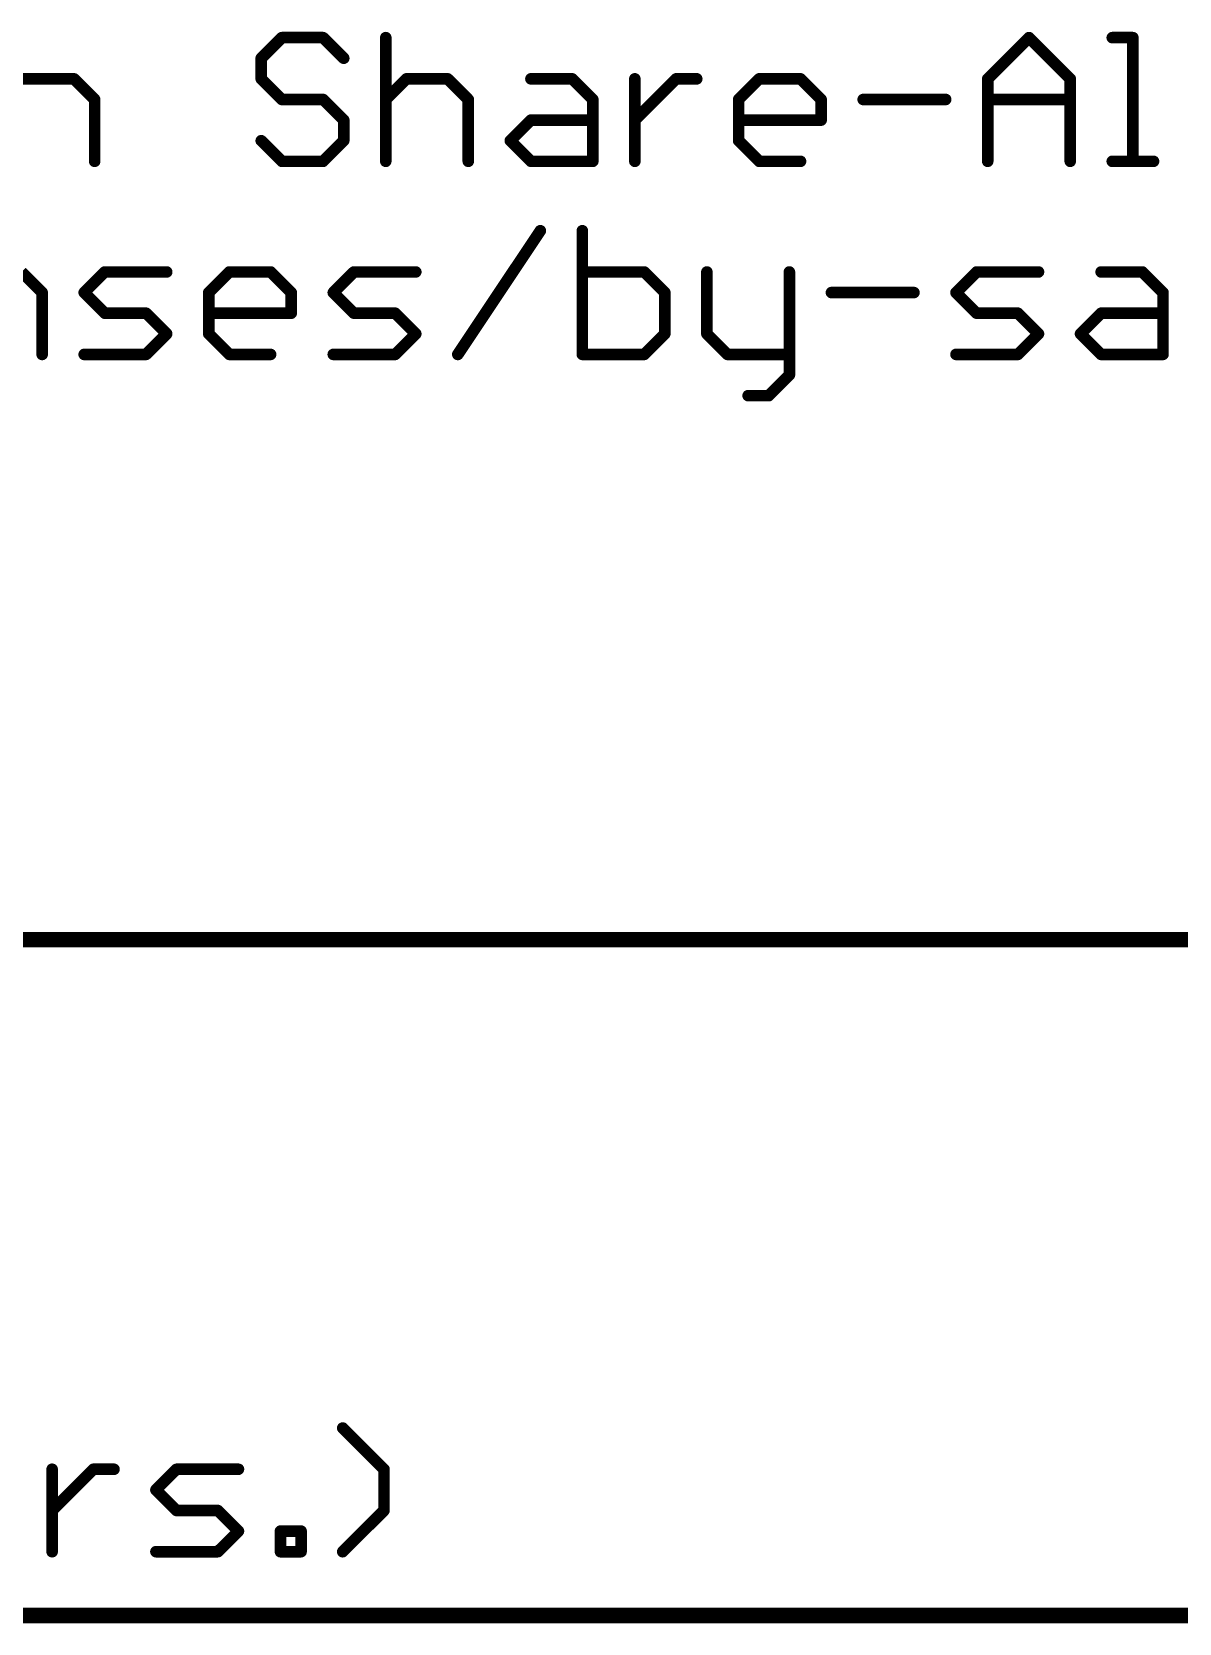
# Model space of a CAD drawing. Extents: x -8 to 102, y -79 to 54.
# Drawn here: x 62.29 to 77.38, y -36.93 to -16 of the extents above; entities that cross this region are included whole.
import ezdxf

# ---------------------------------------------------------------- set-up
doc = ezdxf.new("R2010")
doc.units = 0
doc.layers.add('51', color=53, linetype='CONTINUOUS')

msp = doc.modelspace()

# ---------------------------------------------------------------- linework, layer by layer
at = {"layer": '51'}
for points, const_width in [([(65.5808, -16.0768), (65.3097, -16.348)], 0.1524), ([(66.1231, -16.0768), (65.5808, -16.0768)], 0.1524), ([(66.3943, -16.348), (66.1231, -16.0768)], 0.1524), ([(66.9468, -16.0768), (66.9468, -17.7038)], 0.1524), ([(74.8597, -16.6191), (75.4021, -16.0768)], 0.1524), ([(75.4021, -16.0768), (75.9444, -16.6191)], 0.1524), ([(76.4969, -16.0768), (76.7681, -16.0768)], 0.1524), ([(76.7681, -16.0768), (76.7681, -17.7038)], 0.1524), ([(65.3097, -16.348), (65.3097, -16.6191)], 0.1524), ([(62.0353, -16.6191), (62.8488, -16.6191)], 0.1524), ([(62.8488, -16.6191), (63.12, -16.8903)], 0.1524), ([(65.3097, -16.6191), (65.5808, -16.8903)], 0.1524), ([(66.9468, -16.8903), (67.218, -16.6191)], 0.1524), ([(67.218, -16.6191), (67.7603, -16.6191)], 0.1524), ([(67.7603, -16.6191), (68.0315, -16.8903)], 0.1524), ([(68.8551, -16.6191), (69.3975, -16.6191)], 0.1524), ([(69.3975, -16.6191), (69.6686, -16.8903)], 0.1524), ([(70.2211, -17.7038), (70.2211, -16.6191)], 0.1524), ([(70.2211, -17.1615), (70.7635, -16.6191)], 0.1524), ([(70.7635, -16.6191), (71.0346, -16.6191)], 0.1524), ([(71.5854, -16.8903), (71.8566, -16.6191)], 0.1524), ([(71.8566, -16.6191), (72.3989, -16.6191)], 0.1524), ([(72.3989, -16.6191), (72.6701, -16.8903)], 0.1524), ([(74.8597, -17.7038), (74.8597, -16.6191)], 0.1524), ([(75.9444, -16.6191), (75.9444, -17.7038)], 0.1524), ([(63.12, -16.8903), (63.12, -17.7038)], 0.1524), ([(65.5808, -16.8903), (66.1231, -16.8903)], 0.1524), ([(66.1231, -16.8903), (66.3943, -17.1615)], 0.1524), ([(68.0315, -16.8903), (68.0315, -17.7038)], 0.1524), ([(69.6686, -16.8903), (69.6686, -17.7038)], 0.1524), ([(71.5854, -17.4326), (71.5854, -16.8903)], 0.1524), ([(72.6701, -16.8903), (72.6701, -17.1615)], 0.1524), ([(73.2226, -16.8903), (74.3072, -16.8903)], 0.1524), ([(74.8597, -16.8903), (75.9444, -16.8903)], 0.1524), ([(66.3943, -17.1615), (66.3943, -17.4326)], 0.1524), ([(68.584, -17.4326), (68.8551, -17.1615)], 0.1524), ([(68.8551, -17.1615), (69.6686, -17.1615)], 0.1524), ([(72.6701, -17.1615), (71.5854, -17.1615)], 0.1524), ([(65.5808, -17.7038), (65.3097, -17.4326)], 0.1524), ([(66.3943, -17.4326), (66.1231, -17.7038)], 0.1524), ([(68.8551, -17.7038), (68.584, -17.4326)], 0.1524), ([(71.8566, -17.7038), (71.5854, -17.4326)], 0.1524), ([(66.1231, -17.7038), (65.5808, -17.7038)], 0.1524), ([(69.6686, -17.7038), (68.8551, -17.7038)], 0.1524), ([(72.3989, -17.7038), (71.8566, -17.7038)], 0.1524), ([(76.4969, -17.7038), (77.0392, -17.7038)], 0.1524), ([(67.8938, -20.2438), (68.9785, -18.6168)], 0.1524), ([(69.531, -18.6168), (69.531, -20.2438)], 0.1524), ([(62.1587, -19.1591), (62.4298, -19.4303)], 0.1524), ([(62.9823, -19.4303), (63.2535, -19.1591)], 0.1524), ([(63.2535, -19.1591), (64.067, -19.1591)], 0.1524), ([(64.6195, -19.4303), (64.8906, -19.1591)], 0.1524), ([(64.8906, -19.1591), (65.433, -19.1591)], 0.1524), ([(65.433, -19.1591), (65.7041, -19.4303)], 0.1524), ([(66.2566, -19.4303), (66.5278, -19.1591)], 0.1524), ([(66.5278, -19.1591), (67.3413, -19.1591)], 0.1524), ([(70.3444, -19.1591), (69.531, -19.1591)], 0.1524), ([(70.6156, -19.4303), (70.3444, -19.1591)], 0.1524), ([(71.1681, -19.1591), (71.1681, -19.9726)], 0.1524), ([(72.2528, -19.1591), (72.2528, -20.515)], 0.1524), ([(74.4424, -19.4303), (74.7136, -19.1591)], 0.1524), ([(74.7136, -19.1591), (75.5271, -19.1591)], 0.1524), ([(76.3507, -19.1591), (76.8931, -19.1591)], 0.1524), ([(76.8931, -19.1591), (77.1642, -19.4303)], 0.1524), ([(62.4298, -19.4303), (62.4298, -20.2438)], 0.1524), ([(63.2535, -19.7015), (62.9823, -19.4303)], 0.1524), ([(64.6195, -19.9726), (64.6195, -19.4303)], 0.1524), ([(65.7041, -19.4303), (65.7041, -19.7015)], 0.1524), ([(66.5278, -19.7015), (66.2566, -19.4303)], 0.1524), ([(70.6156, -19.9726), (70.6156, -19.4303)], 0.1524), ([(72.8053, -19.4303), (73.8899, -19.4303)], 0.1524), ([(74.7136, -19.7015), (74.4424, -19.4303)], 0.1524), ([(77.1642, -19.4303), (77.1642, -20.2438)], 0.1524), ([(63.7958, -19.7015), (63.2535, -19.7015)], 0.1524), ([(64.067, -19.9726), (63.7958, -19.7015)], 0.1524), ([(65.7041, -19.7015), (64.6195, -19.7015)], 0.1524), ([(67.0701, -19.7015), (66.5278, -19.7015)], 0.1524), ([(67.3413, -19.9726), (67.0701, -19.7015)], 0.1524), ([(75.2559, -19.7015), (74.7136, -19.7015)], 0.1524), ([(75.5271, -19.9726), (75.2559, -19.7015)], 0.1524), ([(76.0796, -19.9726), (76.3507, -19.7015)], 0.1524), ([(76.3507, -19.7015), (77.1642, -19.7015)], 0.1524), ([(63.7958, -20.2438), (64.067, -19.9726)], 0.1524), ([(64.8906, -20.2438), (64.6195, -19.9726)], 0.1524), ([(67.0701, -20.2438), (67.3413, -19.9726)], 0.1524), ([(70.3444, -20.2438), (70.6156, -19.9726)], 0.1524), ([(71.1681, -19.9726), (71.4393, -20.2438)], 0.1524), ([(75.2559, -20.2438), (75.5271, -19.9726)], 0.1524), ([(76.3507, -20.2438), (76.0796, -19.9726)], 0.1524), ([(62.9823, -20.2438), (63.7958, -20.2438)], 0.1524), ([(65.433, -20.2438), (64.8906, -20.2438)], 0.1524), ([(66.2566, -20.2438), (67.0701, -20.2438)], 0.1524), ([(69.531, -20.2438), (70.3444, -20.2438)], 0.1524), ([(71.4393, -20.2438), (72.2528, -20.2438)], 0.1524), ([(74.4424, -20.2438), (75.2559, -20.2438)], 0.1524), ([(77.1642, -20.2438), (76.3507, -20.2438)], 0.1524), ([(72.2528, -20.515), (71.9816, -20.7861)], 0.1524), ([(71.9816, -20.7861), (71.7104, -20.7861)], 0.1524), ([(-1.27, -27.94), (100.33, -27.94)], 0.2032), ([(66.9234, -34.9071), (66.381, -34.3648)], 0.1524), ([(62.561, -35.9918), (62.561, -34.9071)], 0.1524), ([(62.561, -35.4495), (63.1033, -34.9071)], 0.1524), ([(63.1033, -34.9071), (63.3745, -34.9071)], 0.1524), ([(63.9253, -35.1783), (64.1965, -34.9071)], 0.1524), ([(64.1965, -34.9071), (65.01, -34.9071)], 0.1524), ([(66.9234, -35.4495), (66.9234, -34.9071)], 0.1524), ([(64.1965, -35.4495), (63.9253, -35.1783)], 0.1524), ([(64.7388, -35.4495), (64.1965, -35.4495)], 0.1524), ([(65.01, -35.7206), (64.7388, -35.4495)], 0.1524), ([(66.381, -35.9918), (66.9234, -35.4495)], 0.1524), ([(64.7388, -35.9918), (65.01, -35.7206)], 0.1524), ([(65.5624, -35.9918), (65.5624, -35.7206)], 0.1524), ([(65.5624, -35.7206), (65.8336, -35.7206)], 0.1524), ([(65.8336, -35.7206), (65.8336, -35.9918)], 0.1524), ([(63.9253, -35.9918), (64.7388, -35.9918)], 0.1524), ([(65.8336, -35.9918), (65.5624, -35.9918)], 0.1524), ([(-1.27, -36.83), (100.33, -36.83)], 0.2032)]:
    msp.add_lwpolyline(points, dxfattribs=dict(at, const_width=const_width))
at = {"layer": '51', "const_width": 0.0762}
for points in [[(65.5808, -16.0387, 1), (65.5808, -16.1149)], [(65.6078, -16.1038, 1), (65.5539, -16.0499)], [(66.1501, -16.0499, 1), (66.0962, -16.1038)], [(66.1231, -16.1149, 1), (66.1231, -16.0387)], [(66.9849, -16.0768, 1), (66.9087, -16.0768)], [(75.429, -16.0499, 1), (75.3751, -16.1038)], [(75.429, -16.1038, 1), (75.3751, -16.0499)], [(76.4969, -16.0387, 1), (76.4969, -16.1149)], [(76.8062, -16.0768, 1), (76.73, -16.0768)], [(76.7681, -16.1149, 1), (76.7681, -16.0387)], [(65.2827, -16.321, 1), (65.3366, -16.3749)], [(65.3478, -16.348, 1), (65.2716, -16.348)], [(66.3674, -16.3749, 1), (66.4213, -16.321)], [(62.8758, -16.5922, 1), (62.8219, -16.6461)], [(62.8488, -16.6572, 1), (62.8488, -16.581)], [(65.3366, -16.5922, 1), (65.2827, -16.6461)], [(65.2716, -16.6191, 1), (65.3478, -16.6191)], [(67.218, -16.581, 1), (67.218, -16.6572)], [(67.2449, -16.6461, 1), (67.191, -16.5922)], [(67.7872, -16.5922, 1), (67.7334, -16.6461)], [(67.7603, -16.6572, 1), (67.7603, -16.581)], [(68.8551, -16.581, 1), (68.8551, -16.6572)], [(69.4244, -16.5922, 1), (69.3705, -16.6461)], [(69.3975, -16.6572, 1), (69.3975, -16.581)], [(70.2592, -16.6191, 1), (70.183, -16.6191)], [(70.7635, -16.581, 1), (70.7635, -16.6572)], [(70.7904, -16.6461, 1), (70.7365, -16.5922)], [(71.0346, -16.6572, 1), (71.0346, -16.581)], [(71.8566, -16.581, 1), (71.8566, -16.6572)], [(71.8835, -16.6461, 1), (71.8296, -16.5922)], [(72.4259, -16.5922, 1), (72.372, -16.6461)], [(72.3989, -16.6572, 1), (72.3989, -16.581)], [(74.8978, -16.6191, 1), (74.8216, -16.6191)], [(74.8328, -16.5922, 1), (74.8867, -16.6461)], [(75.9825, -16.6191, 1), (75.9063, -16.6191)], [(75.9174, -16.6461, 1), (75.9713, -16.5922)], [(63.1581, -16.8903, 1), (63.0819, -16.8903)], [(63.0931, -16.9172, 1), (63.1469, -16.8634)], [(65.5808, -16.8522, 1), (65.5808, -16.9284)], [(65.5539, -16.9172, 1), (65.6078, -16.8634)], [(66.1501, -16.8634, 1), (66.0962, -16.9172)], [(66.1231, -16.9284, 1), (66.1231, -16.8522)], [(66.9199, -16.8634, 1), (66.9738, -16.9172)], [(68.0696, -16.8903, 1), (67.9934, -16.8903)], [(68.0045, -16.9172, 1), (68.0584, -16.8634)], [(69.7067, -16.8903, 1), (69.6305, -16.8903)], [(69.6417, -16.9172, 1), (69.6956, -16.8634)], [(71.6235, -16.8903, 1), (71.5473, -16.8903)], [(71.5585, -16.8634, 1), (71.6124, -16.9172)], [(72.7082, -16.8903, 1), (72.632, -16.8903)], [(72.6431, -16.9172, 1), (72.697, -16.8634)], [(73.2226, -16.8522, 1), (73.2226, -16.9284)], [(74.3072, -16.9284, 1), (74.3072, -16.8522)], [(74.8597, -16.8522, 1), (74.8597, -16.9284)], [(75.9444, -16.9284, 1), (75.9444, -16.8522)], [(66.4324, -17.1615, 1), (66.3562, -17.1615)], [(66.3674, -17.1884, 1), (66.4213, -17.1345)], [(68.8551, -17.1234, 1), (68.8551, -17.1996)], [(68.8821, -17.1884, 1), (68.8282, -17.1345)], [(69.6686, -17.1996, 1), (69.6686, -17.1234)], [(70.1942, -17.1345, 1), (70.2481, -17.1884)], [(71.5854, -17.1234, 1), (71.5854, -17.1996)], [(72.632, -17.1615, 1), (72.7082, -17.1615)], [(72.6701, -17.1996, 1), (72.6701, -17.1234)], [(65.3366, -17.4057, 1), (65.2827, -17.4596)], [(66.4213, -17.4596, 1), (66.3674, -17.4057)], [(68.6109, -17.4057, 1), (68.557, -17.4596)], [(68.557, -17.4057, 1), (68.6109, -17.4596)], [(71.6124, -17.4057, 1), (71.5585, -17.4596)], [(66.3562, -17.4326, 1), (66.4324, -17.4326)], [(71.5473, -17.4326, 1), (71.6235, -17.4326)], [(63.0819, -17.7038, 1), (63.1581, -17.7038)], [(65.5808, -17.6657, 1), (65.5808, -17.7419)], [(65.5539, -17.7307, 1), (65.6078, -17.6769)], [(66.0962, -17.6769, 1), (66.1501, -17.7307)], [(66.1231, -17.7419, 1), (66.1231, -17.6657)], [(66.9087, -17.7038, 1), (66.9849, -17.7038)], [(67.9934, -17.7038, 1), (68.0696, -17.7038)], [(68.8551, -17.6657, 1), (68.8551, -17.7419)], [(68.8282, -17.7307, 1), (68.8821, -17.6769)], [(69.6305, -17.7038, 1), (69.7067, -17.7038)], [(69.6686, -17.7419, 1), (69.6686, -17.6657)], [(70.183, -17.7038, 1), (70.2592, -17.7038)], [(71.8566, -17.6657, 1), (71.8566, -17.7419)], [(71.8296, -17.7307, 1), (71.8835, -17.6769)], [(72.3989, -17.7419, 1), (72.3989, -17.6657)], [(74.8216, -17.7038, 1), (74.8978, -17.7038)], [(75.9063, -17.7038, 1), (75.9825, -17.7038)], [(76.4969, -17.6657, 1), (76.4969, -17.7419)], [(76.73, -17.7038, 1), (76.8062, -17.7038)], [(77.0392, -17.7419, 1), (77.0392, -17.6657)], [(69.0102, -18.6379, 1), (68.9468, -18.5957)], [(69.5691, -18.6168, 1), (69.4929, -18.6168)], [(63.2535, -19.121, 1), (63.2535, -19.1972)], [(63.2804, -19.1861, 1), (63.2265, -19.1322)], [(64.067, -19.1972, 1), (64.067, -19.121)], [(64.8906, -19.121, 1), (64.8906, -19.1972)], [(64.9176, -19.1861, 1), (64.8637, -19.1322)], [(65.4599, -19.1322, 1), (65.406, -19.1861)], [(65.433, -19.1972, 1), (65.433, -19.121)], [(66.5278, -19.121, 1), (66.5278, -19.1972)], [(66.5547, -19.1861, 1), (66.5009, -19.1322)], [(67.3413, -19.1972, 1), (67.3413, -19.121)], [(69.531, -19.121, 1), (69.531, -19.1972)], [(70.3714, -19.1322, 1), (70.3175, -19.1861)], [(70.3444, -19.1972, 1), (70.3444, -19.121)], [(71.2062, -19.1591, 1), (71.13, -19.1591)], [(72.2909, -19.1591, 1), (72.2147, -19.1591)], [(74.7136, -19.121, 1), (74.7136, -19.1972)], [(74.7405, -19.1861, 1), (74.6866, -19.1322)], [(75.5271, -19.1972, 1), (75.5271, -19.121)], [(76.3507, -19.121, 1), (76.3507, -19.1972)], [(76.92, -19.1322, 1), (76.8661, -19.1861)], [(76.8931, -19.1972, 1), (76.8931, -19.121)], [(62.4679, -19.4303, 1), (62.3917, -19.4303)], [(62.4029, -19.4572, 1), (62.4568, -19.4034)], [(63.0093, -19.4034, 1), (62.9554, -19.4572)], [(62.9554, -19.4034, 1), (63.0093, -19.4572)], [(64.6576, -19.4303, 1), (64.5814, -19.4303)], [(64.5925, -19.4034, 1), (64.6464, -19.4572)], [(65.7422, -19.4303, 1), (65.666, -19.4303)], [(65.6772, -19.4572, 1), (65.7311, -19.4034)], [(66.2836, -19.4034, 1), (66.2297, -19.4572)], [(66.2297, -19.4034, 1), (66.2836, -19.4572)], [(70.6537, -19.4303, 1), (70.5775, -19.4303)], [(70.5887, -19.4572, 1), (70.6426, -19.4034)], [(72.8053, -19.3922, 1), (72.8053, -19.4684)], [(73.8899, -19.4684, 1), (73.8899, -19.3922)], [(74.4694, -19.4034, 1), (74.4155, -19.4572)], [(74.4155, -19.4034, 1), (74.4694, -19.4572)], [(77.2023, -19.4303, 1), (77.1261, -19.4303)], [(77.1373, -19.4572, 1), (77.1912, -19.4034)], [(63.2535, -19.6634, 1), (63.2535, -19.7396)], [(63.2265, -19.7284, 1), (63.2804, -19.6745)], [(63.8228, -19.6745, 1), (63.7689, -19.7284)], [(63.7958, -19.7396, 1), (63.7958, -19.6634)], [(64.6195, -19.6634, 1), (64.6195, -19.7396)], [(65.666, -19.7015, 1), (65.7422, -19.7015)], [(65.7041, -19.7396, 1), (65.7041, -19.6634)], [(66.5278, -19.6634, 1), (66.5278, -19.7396)], [(66.5009, -19.7284, 1), (66.5547, -19.6745)], [(67.0971, -19.6745, 1), (67.0432, -19.7284)], [(67.0701, -19.7396, 1), (67.0701, -19.6634)], [(74.7136, -19.6634, 1), (74.7136, -19.7396)], [(74.6866, -19.7284, 1), (74.7405, -19.6745)], [(75.2829, -19.6745, 1), (75.229, -19.7284)], [(75.2559, -19.7396, 1), (75.2559, -19.6634)], [(76.3507, -19.6634, 1), (76.3507, -19.7396)], [(76.3777, -19.7284, 1), (76.3238, -19.6745)], [(77.1642, -19.7396, 1), (77.1642, -19.6634)], [(64.0939, -19.9996, 1), (64.04, -19.9457)], [(64.04, -19.9996, 1), (64.0939, -19.9457)], [(64.6464, -19.9457, 1), (64.5925, -19.9996)], [(64.5814, -19.9726, 1), (64.6576, -19.9726)], [(67.3682, -19.9996, 1), (67.3144, -19.9457)], [(67.3144, -19.9996, 1), (67.3682, -19.9457)], [(70.5775, -19.9726, 1), (70.6537, -19.9726)], [(70.6425, -19.9996, 1), (70.5887, -19.9457)], [(71.195, -19.9457, 1), (71.1412, -19.9996)], [(71.13, -19.9726, 1), (71.2062, -19.9726)], [(75.554, -19.9996, 1), (75.5001, -19.9457)], [(75.5001, -19.9996, 1), (75.554, -19.9457)], [(76.1065, -19.9457, 1), (76.0526, -19.9996)], [(76.0526, -19.9457, 1), (76.1065, -19.9996)], [(62.3917, -20.2438, 1), (62.4679, -20.2438)], [(62.9823, -20.2057, 1), (62.9823, -20.2819)], [(63.7689, -20.2169, 1), (63.8228, -20.2707)], [(63.7958, -20.2819, 1), (63.7958, -20.2057)], [(64.8906, -20.2057, 1), (64.8906, -20.2819)], [(64.8637, -20.2707, 1), (64.9176, -20.2169)], [(65.433, -20.2819, 1), (65.433, -20.2057)], [(66.2566, -20.2057, 1), (66.2566, -20.2819)], [(67.0432, -20.2169, 1), (67.0971, -20.2707)], [(67.0701, -20.2819, 1), (67.0701, -20.2057)], [(67.8621, -20.2227, 1), (67.9255, -20.2649)], [(69.531, -20.2057, 1), (69.531, -20.2819)], [(69.4929, -20.2438, 1), (69.5691, -20.2438)], [(70.3175, -20.2169, 1), (70.3714, -20.2707)], [(70.3444, -20.2819, 1), (70.3444, -20.2057)], [(71.4393, -20.2057, 1), (71.4393, -20.2819)], [(71.4123, -20.2707, 1), (71.4662, -20.2169)], [(72.2528, -20.2819, 1), (72.2528, -20.2057)], [(74.4424, -20.2057, 1), (74.4424, -20.2819)], [(75.229, -20.2169, 1), (75.2829, -20.2707)], [(75.2559, -20.2819, 1), (75.2559, -20.2057)], [(76.3507, -20.2057, 1), (76.3507, -20.2819)], [(76.3238, -20.2707, 1), (76.3777, -20.2169)], [(77.1261, -20.2438, 1), (77.2023, -20.2438)], [(77.1642, -20.2819, 1), (77.1642, -20.2057)], [(72.2147, -20.515, 1), (72.2909, -20.515)], [(72.2797, -20.5419, 1), (72.2258, -20.488)], [(71.7104, -20.748, 1), (71.7104, -20.8242)], [(71.9547, -20.7592, 1), (72.0085, -20.8131)], [(71.9816, -20.8242, 1), (71.9816, -20.748)], [(66.408, -34.3379, 1), (66.3541, -34.3918)], [(62.5991, -34.9071, 1), (62.5229, -34.9071)], [(63.1033, -34.869, 1), (63.1033, -34.9452)], [(63.1303, -34.9341, 1), (63.0764, -34.8802)], [(63.3745, -34.9452, 1), (63.3745, -34.869)], [(64.1965, -34.869, 1), (64.1965, -34.9452)], [(64.2234, -34.9341, 1), (64.1695, -34.8802)], [(65.01, -34.9452, 1), (65.01, -34.869)], [(66.9615, -34.9071, 1), (66.8853, -34.9071)], [(66.8964, -34.9341, 1), (66.9503, -34.8802)], [(63.9522, -35.1514, 1), (63.8984, -35.2052)], [(63.8984, -35.1514, 1), (63.9522, -35.2052)], [(64.1965, -35.4114, 1), (64.1965, -35.4876)], [(64.7657, -35.4225, 1), (64.7118, -35.4764)], [(64.7388, -35.4876, 1), (64.7388, -35.4114)], [(66.9503, -35.4764, 1), (66.8964, -35.4225)], [(62.5341, -35.4225, 1), (62.5879, -35.4764)], [(64.1695, -35.4764, 1), (64.2234, -35.4225)], [(66.8853, -35.4495, 1), (66.9615, -35.4495)], [(65.0369, -35.7476, 1), (64.983, -35.6937)], [(64.983, -35.7476, 1), (65.0369, -35.6937)], [(65.6005, -35.7206, 1), (65.5243, -35.7206)], [(65.5624, -35.6825, 1), (65.5624, -35.7587)], [(65.8717, -35.7206, 1), (65.7955, -35.7206)], [(65.8336, -35.7587, 1), (65.8336, -35.6825)], [(62.5229, -35.9918, 1), (62.5991, -35.9918)], [(63.9253, -35.9537, 1), (63.9253, -36.0299)], [(64.7118, -35.9649, 1), (64.7657, -36.0187)], [(64.7388, -36.0299, 1), (64.7388, -35.9537)], [(65.5624, -35.9537, 1), (65.5624, -36.0299)], [(65.5243, -35.9918, 1), (65.6005, -35.9918)], [(65.7955, -35.9918, 1), (65.8717, -35.9918)], [(65.8336, -36.0299, 1), (65.8336, -35.9537)], [(66.3541, -35.9649, 1), (66.408, -36.0187)]]:
    msp.add_lwpolyline(points, format="xyb", dxfattribs=at)

doc.saveas('drawing.dxf')
